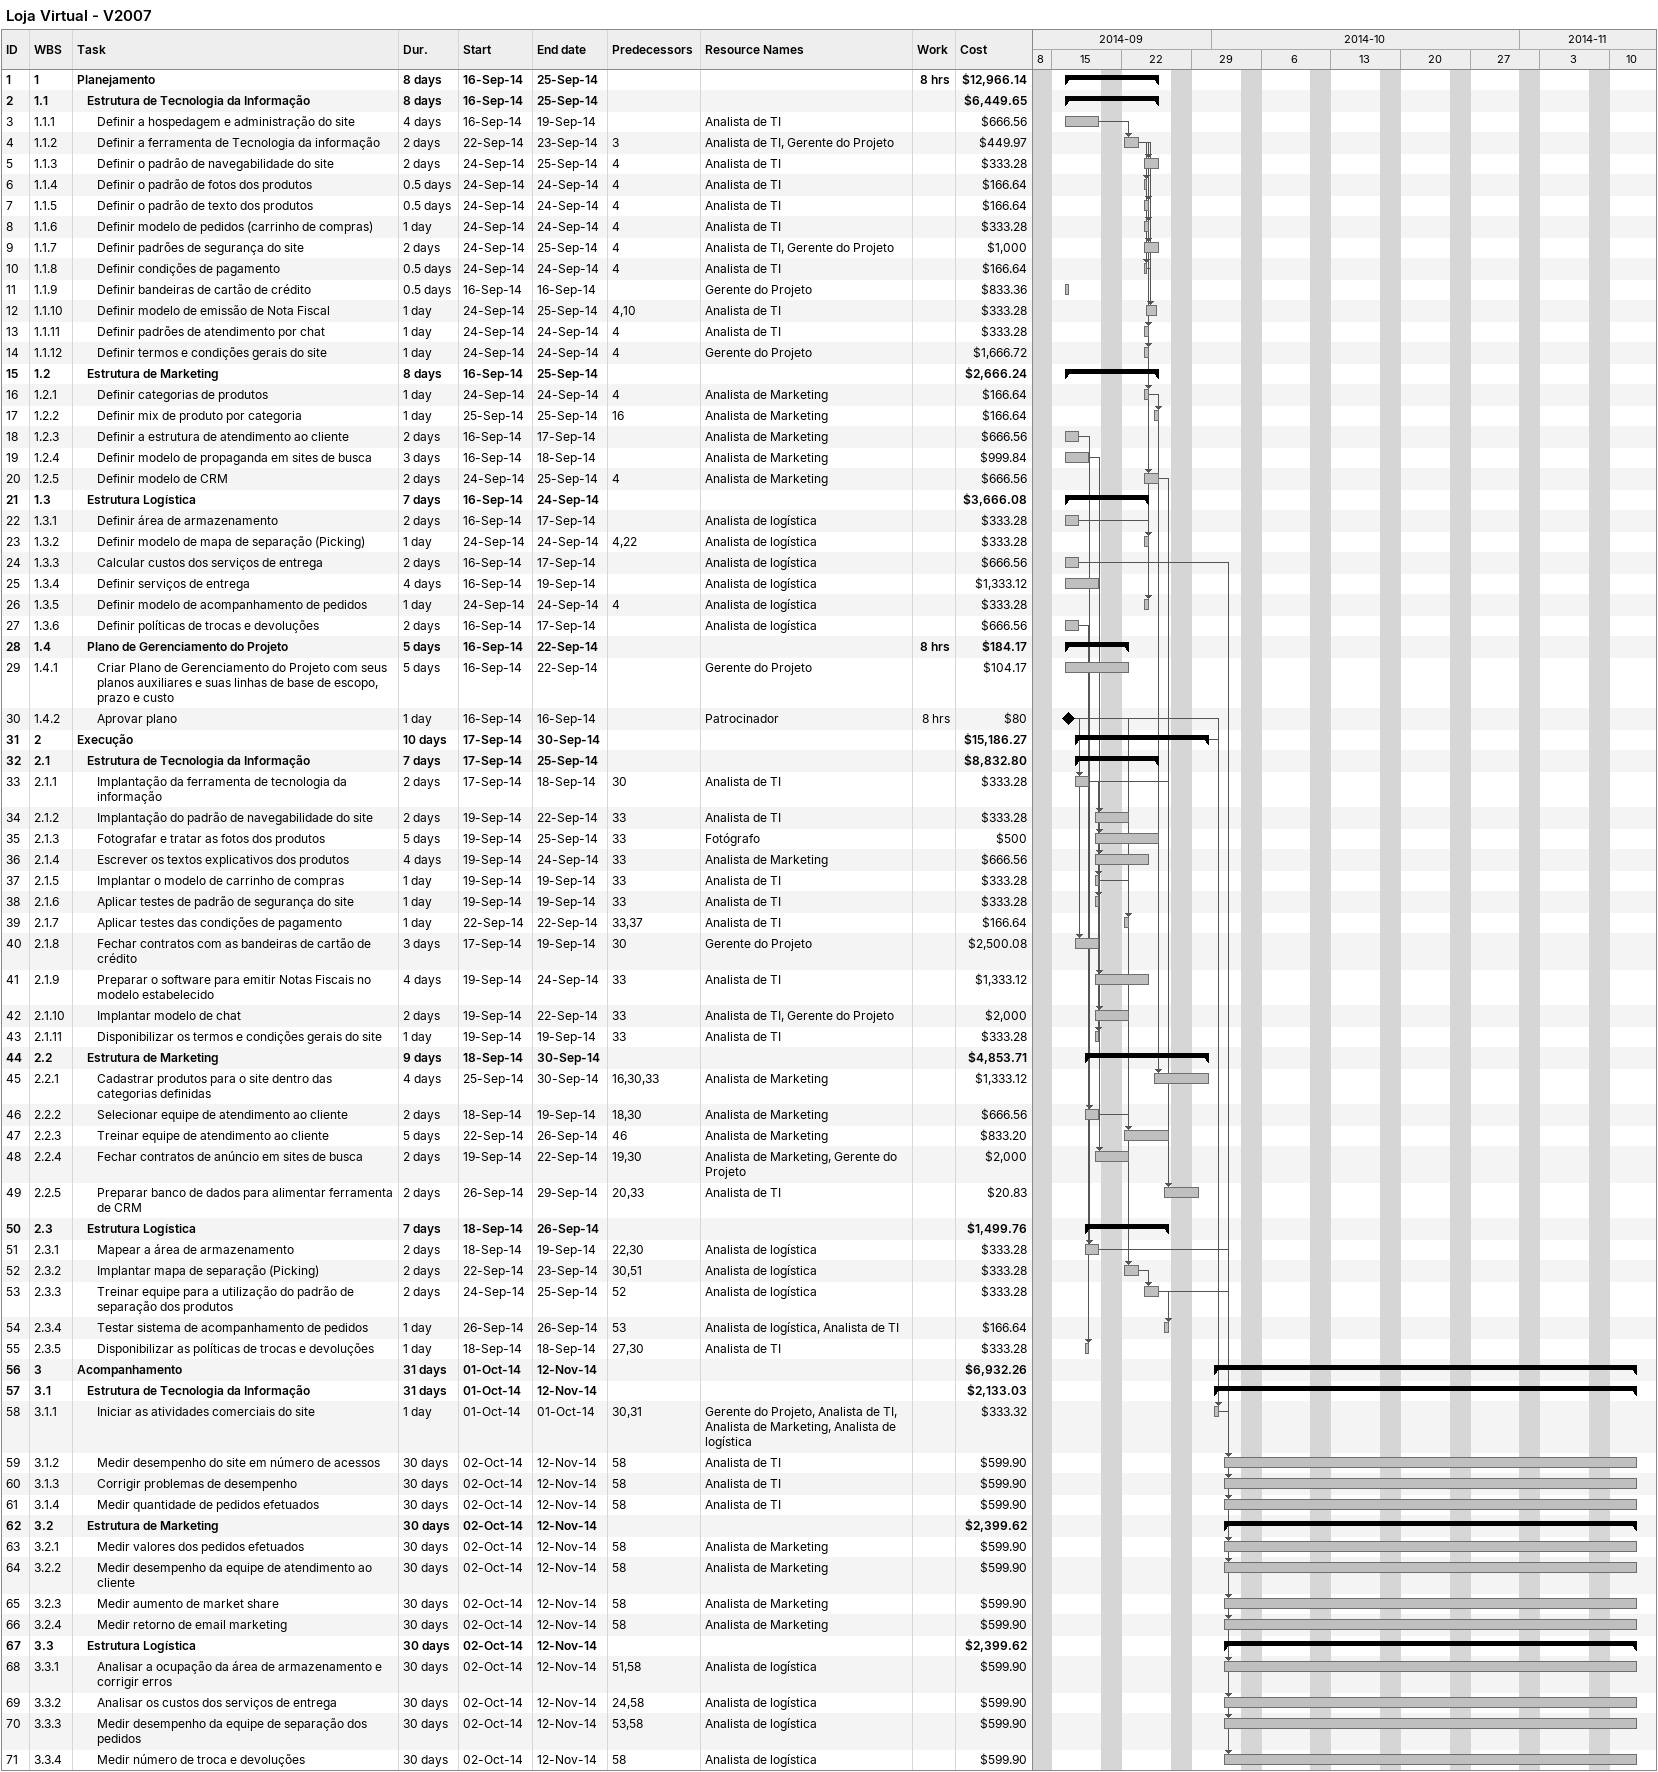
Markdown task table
Loja Virtual - V2007

| ID | WBS | Task | Duration | Start | Finish | Predecessors | Resources | Work (h) | Cost ($) |
|---|---|---|---|---|---|---|---|---|---|
| 1 | 1 | **Planejamento** | 8d | 2014-09-16 | 2014-09-25 |  |  | 8 | 12966.14 |
| 2 | 1.1 | **Estrutura de Tecnologia da Informação** | 8d | 2014-09-16 | 2014-09-25 |  |  |  | 6449.65 |
| 3 | 1.1.1 | Definir a hospedagem e administração do site | 4d | 2014-09-16 | 2014-09-19 |  | Analista de TI |  | 666.56 |
| 4 | 1.1.2 | Definir a ferramenta de Tecnologia da informação | 2d | 2014-09-22 | 2014-09-23 | 3 | Analista de TI, Gerente do Projeto |  | 449.97 |
| 5 | 1.1.3 | Definir o padrão de navegabilidade do site | 2d | 2014-09-24 | 2014-09-25 | 4 | Analista de TI |  | 333.28 |
| 6 | 1.1.4 | Definir o padrão de fotos dos produtos | 0.5d | 2014-09-24 | 2014-09-24 | 4 | Analista de TI |  | 166.64 |
| 7 | 1.1.5 | Definir o padrão de texto dos produtos | 0.5d | 2014-09-24 | 2014-09-24 | 4 | Analista de TI |  | 166.64 |
| 8 | 1.1.6 | Definir modelo de pedidos (carrinho de compras) | 1d | 2014-09-24 | 2014-09-24 | 4 | Analista de TI |  | 333.28 |
| 9 | 1.1.7 | Definir padrões de segurança do site | 2d | 2014-09-24 | 2014-09-25 | 4 | Analista de TI, Gerente do Projeto |  | 1000 |
| 10 | 1.1.8 | Definir condições de pagamento | 0.5d | 2014-09-24 | 2014-09-24 | 4 | Analista de TI |  | 166.64 |
| 11 | 1.1.9 | Definir bandeiras de cartão de crédito | 0.5d | 2014-09-16 | 2014-09-16 |  | Gerente do Projeto |  | 833.36 |
| 12 | 1.1.10 | Definir modelo de emissão de Nota Fiscal | 1d | 2014-09-24 | 2014-09-25 | 4, 10 | Analista de TI |  | 333.28 |
| 13 | 1.1.11 | Definir padrões de atendimento por chat | 1d | 2014-09-24 | 2014-09-24 | 4 | Analista de TI |  | 333.28 |
| 14 | 1.1.12 | Definir termos e condições gerais do site | 1d | 2014-09-24 | 2014-09-24 | 4 | Gerente do Projeto |  | 1666.72 |
| 15 | 1.2 | **Estrutura de Marketing** | 8d | 2014-09-16 | 2014-09-25 |  |  |  | 2666.24 |
| 16 | 1.2.1 | Definir categorias de produtos | 1d | 2014-09-24 | 2014-09-24 | 4 | Analista de Marketing |  | 166.64 |
| 17 | 1.2.2 | Definir mix de produto por categoria | 1d | 2014-09-25 | 2014-09-25 | 16 | Analista de Marketing |  | 166.64 |
| 18 | 1.2.3 | Definir a estrutura de atendimento ao cliente | 2d | 2014-09-16 | 2014-09-17 |  | Analista de Marketing |  | 666.56 |
| 19 | 1.2.4 | Definir modelo de propaganda em sites de busca | 3d | 2014-09-16 | 2014-09-18 |  | Analista de Marketing |  | 999.84 |
| 20 | 1.2.5 | Definir modelo de CRM | 2d | 2014-09-24 | 2014-09-25 | 4 | Analista de Marketing |  | 666.56 |
| 21 | 1.3 | **Estrutura Logística** | 7d | 2014-09-16 | 2014-09-24 |  |  |  | 3666.08 |
| 22 | 1.3.1 | Definir área de armazenamento | 2d | 2014-09-16 | 2014-09-17 |  | Analista de logística |  | 333.28 |
| 23 | 1.3.2 | Definir modelo de mapa de separação (Picking) | 1d | 2014-09-24 | 2014-09-24 | 4, 22 | Analista de logística |  | 333.28 |
| 24 | 1.3.3 | Calcular custos dos serviços de entrega | 2d | 2014-09-16 | 2014-09-17 |  | Analista de logística |  | 666.56 |
| 25 | 1.3.4 | Definir serviços de entrega | 4d | 2014-09-16 | 2014-09-19 |  | Analista de logística |  | 1333.12 |
| 26 | 1.3.5 | Definir modelo de acompanhamento de pedidos | 1d | 2014-09-24 | 2014-09-24 | 4 | Analista de logística |  | 333.28 |
| 27 | 1.3.6 | Definir políticas de trocas e devoluções | 2d | 2014-09-16 | 2014-09-17 |  | Analista de logística |  | 666.56 |
| 28 | 1.4 | **Plano de Gerenciamento do Projeto** | 5d | 2014-09-16 | 2014-09-22 |  |  | 8 | 184.17 |
| 29 | 1.4.1 | Criar Plano de Gerenciamento do Projeto com seus planos auxiliares e suas linhas de base de escopo, prazo e custo | 5d | 2014-09-16 | 2014-09-22 |  | Gerente do Projeto |  | 104.17 |
| 30 | 1.4.2 | Aprovar plano | 1d | 2014-09-16 | 2014-09-16 |  | Patrocinador | 8 | 80 |
| 31 | 2 | **Execução** | 10d | 2014-09-17 | 2014-09-30 |  |  |  | 15186.27 |
| 32 | 2.1 | **Estrutura de Tecnologia da Informação** | 7d | 2014-09-17 | 2014-09-25 |  |  |  | 8832.80 |
| 33 | 2.1.1 | Implantação da ferramenta de tecnologia da informação | 2d | 2014-09-17 | 2014-09-18 | 30 | Analista de TI |  | 333.28 |
| 34 | 2.1.2 | Implantação do padrão de navegabilidade do site | 2d | 2014-09-19 | 2014-09-22 | 33 | Analista de TI |  | 333.28 |
| 35 | 2.1.3 | Fotografar e tratar as fotos dos produtos | 5d | 2014-09-19 | 2014-09-25 | 33 | Fotógrafo |  | 500 |
| 36 | 2.1.4 | Escrever os textos explicativos dos produtos | 4d | 2014-09-19 | 2014-09-24 | 33 | Analista de Marketing |  | 666.56 |
| 37 | 2.1.5 | Implantar o modelo de carrinho de compras | 1d | 2014-09-19 | 2014-09-19 | 33 | Analista de TI |  | 333.28 |
| 38 | 2.1.6 | Aplicar testes de padrão de segurança do site | 1d | 2014-09-19 | 2014-09-19 | 33 | Analista de TI |  | 333.28 |
| 39 | 2.1.7 | Aplicar testes das condições de pagamento | 1d | 2014-09-22 | 2014-09-22 | 33, 37 | Analista de TI |  | 166.64 |
| 40 | 2.1.8 | Fechar contratos com as bandeiras de cartão de crédito | 3d | 2014-09-17 | 2014-09-19 | 30 | Gerente do Projeto |  | 2500.08 |
| 41 | 2.1.9 | Preparar o software para emitir Notas Fiscais no modelo estabelecido | 4d | 2014-09-19 | 2014-09-24 | 33 | Analista de TI |  | 1333.12 |
| 42 | 2.1.10 | Implantar modelo de chat | 2d | 2014-09-19 | 2014-09-22 | 33 | Analista de TI, Gerente do Projeto |  | 2000 |
| 43 | 2.1.11 | Disponibilizar os termos e condições gerais do site | 1d | 2014-09-19 | 2014-09-19 | 33 | Analista de TI |  | 333.28 |
| 44 | 2.2 | **Estrutura de Marketing** | 9d | 2014-09-18 | 2014-09-30 |  |  |  | 4853.71 |
| 45 | 2.2.1 | Cadastrar produtos para o site dentro das categorias definidas | 4d | 2014-09-25 | 2014-09-30 | 16, 30, 33 | Analista de Marketing |  | 1333.12 |
| 46 | 2.2.2 | Selecionar equipe de atendimento ao cliente | 2d | 2014-09-18 | 2014-09-19 | 18, 30 | Analista de Marketing |  | 666.56 |
| 47 | 2.2.3 | Treinar equipe de atendimento ao cliente | 5d | 2014-09-22 | 2014-09-26 | 46 | Analista de Marketing |  | 833.20 |
| 48 | 2.2.4 | Fechar contratos de anúncio em sites de busca | 2d | 2014-09-19 | 2014-09-22 | 19, 30 | Analista de Marketing, Gerente do Projeto |  | 2000 |
| 49 | 2.2.5 | Preparar banco de dados para alimentar ferramenta de CRM | 2d | 2014-09-26 | 2014-09-29 | 20, 33 | Analista de TI |  | 20.83 |
| 50 | 2.3 | **Estrutura Logística** | 7d | 2014-09-18 | 2014-09-26 |  |  |  | 1499.76 |
| 51 | 2.3.1 | Mapear a área de armazenamento | 2d | 2014-09-18 | 2014-09-19 | 22, 30 | Analista de logística |  | 333.28 |
| 52 | 2.3.2 | Implantar mapa de separação (Picking) | 2d | 2014-09-22 | 2014-09-23 | 30, 51 | Analista de logística |  | 333.28 |
| 53 | 2.3.3 | Treinar equipe para a utilização do padrão de separação dos produtos | 2d | 2014-09-24 | 2014-09-25 | 52 | Analista de logística |  | 333.28 |
| 54 | 2.3.4 | Testar sistema de acompanhamento de pedidos | 1d | 2014-09-26 | 2014-09-26 | 53 | Analista de logística, Analista de TI |  | 166.64 |
| 55 | 2.3.5 | Disponibilizar as políticas de trocas e devoluções | 1d | 2014-09-18 | 2014-09-18 | 27, 30 | Analista de TI |  | 333.28 |
| 56 | 3 | **Acompanhamento** | 31d | 2014-10-01 | 2014-11-12 |  |  |  | 6932.26 |
| 57 | 3.1 | **Estrutura de Tecnologia da Informação** | 31d | 2014-10-01 | 2014-11-12 |  |  |  | 2133.03 |
| 58 | 3.1.1 | Iniciar as atividades comerciais do site | 1d | 2014-10-01 | 2014-10-01 | 30, 31 | Gerente do Projeto, Analista de TI, Analista de Marketing, Analista de logística |  | 333.32 |
| 59 | 3.1.2 | Medir desempenho do site em número de acessos | 30d | 2014-10-02 | 2014-11-12 | 58 | Analista de TI |  | 599.90 |
| 60 | 3.1.3 | Corrigir problemas de desempenho | 30d | 2014-10-02 | 2014-11-12 | 58 | Analista de TI |  | 599.90 |
| 61 | 3.1.4 | Medir quantidade de pedidos efetuados | 30d | 2014-10-02 | 2014-11-12 | 58 | Analista de TI |  | 599.90 |
| 62 | 3.2 | **Estrutura de Marketing** | 30d | 2014-10-02 | 2014-11-12 |  |  |  | 2399.62 |
| 63 | 3.2.1 | Medir valores dos pedidos efetuados | 30d | 2014-10-02 | 2014-11-12 | 58 | Analista de Marketing |  | 599.90 |
| 64 | 3.2.2 | Medir desempenho da equipe de atendimento ao cliente | 30d | 2014-10-02 | 2014-11-12 | 58 | Analista de Marketing |  | 599.90 |
| 65 | 3.2.3 | Medir aumento de market share | 30d | 2014-10-02 | 2014-11-12 | 58 | Analista de Marketing |  | 599.90 |
| 66 | 3.2.4 | Medir retorno de email marketing | 30d | 2014-10-02 | 2014-11-12 | 58 | Analista de Marketing |  | 599.90 |
| 67 | 3.3 | **Estrutura Logística** | 30d | 2014-10-02 | 2014-11-12 |  |  |  | 2399.62 |
| 68 | 3.3.1 | Analisar a ocupação da área de armazenamento e corrigir erros | 30d | 2014-10-02 | 2014-11-12 | 51, 58 | Analista de logística |  | 599.90 |
| 69 | 3.3.2 | Analisar os custos dos serviços de entrega | 30d | 2014-10-02 | 2014-11-12 | 24, 58 | Analista de logística |  | 599.90 |
| 70 | 3.3.3 | Medir desempenho da equipe de separação dos pedidos | 30d | 2014-10-02 | 2014-11-12 | 53, 58 | Analista de logística |  | 599.90 |
| 71 | 3.3.4 | Medir número de troca e devoluções | 30d | 2014-10-02 | 2014-11-12 | 58 | Analista de logística |  | 599.90 |
